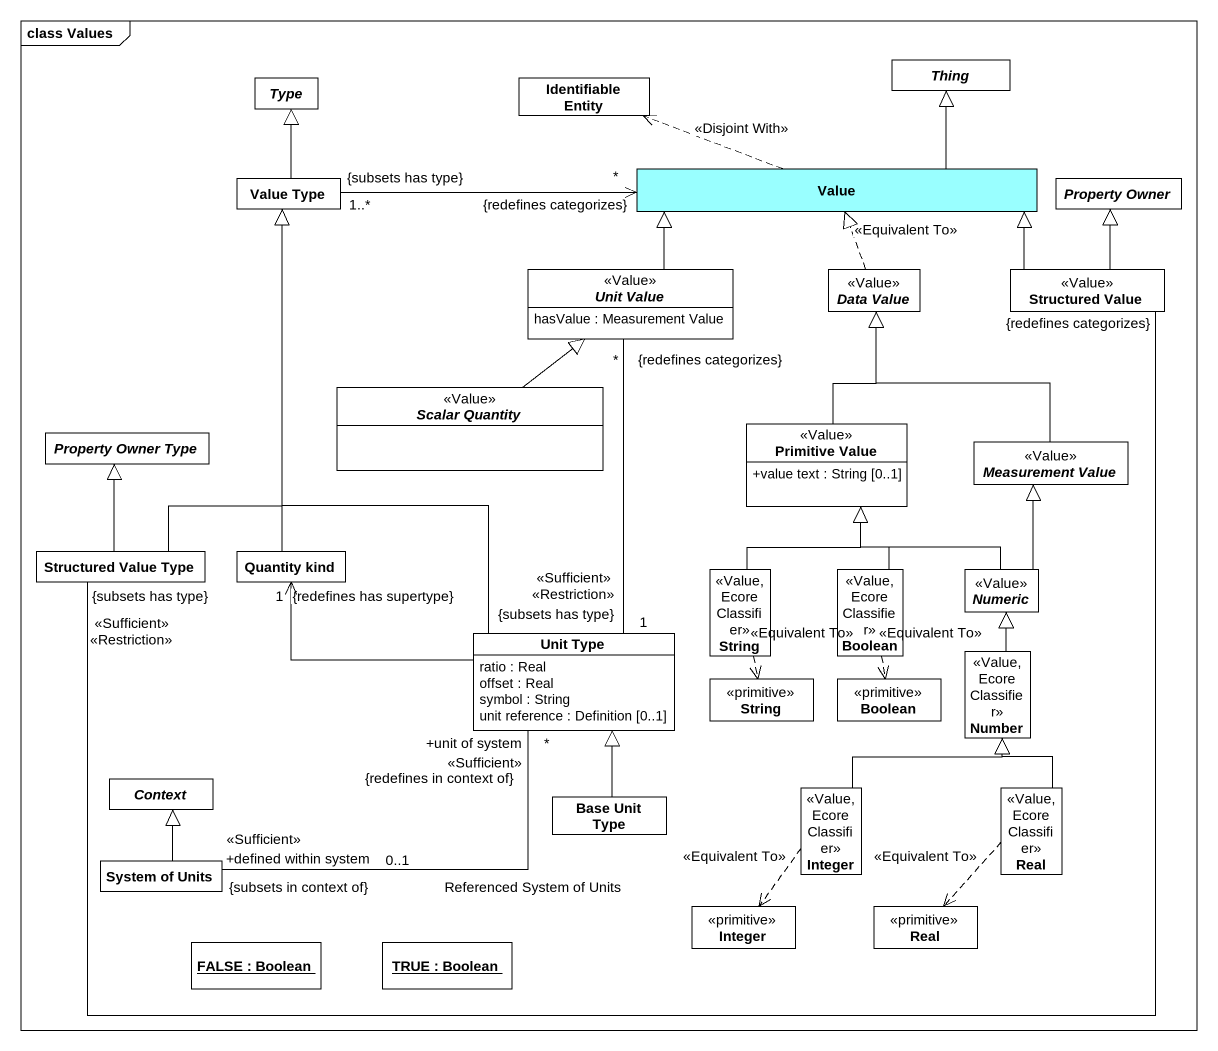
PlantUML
@startuml
mainframe class Values
hide circle
hide empty members
skinparam classAttributeIconSize 0
abstract class Thing
abstract class Type
class "Identifiable Entity" as Identifiable_Entity
class "Value Type" as Value_Type
class Value #99FFFF
abstract class "Property Owner" as Property_Owner
abstract class "Unit Value" as Unit_Value <<Value>> {
  hasValue : Measurement Value
}
abstract class "Data Value" as Data_Value <<Value>>
class "Structured Value" as Structured_Value <<Value>>
abstract class "Scalar Quantity" as Scalar_Quantity <<Value>>
abstract class "Property Owner Type" as Property_Owner_Type
class "Primitive Value" as Primitive_Value <<Value>> {
  +value text : String [0..1]
}
abstract class "Measurement Value" as Measurement_Value <<Value>>
class "Structured Value Type" as Structured_Value_Type
class "Quantity kind" as Quantity_kind
class String <<Value, EcoreClassifier>>
class Boolean <<Value, EcoreClassifier>>
abstract class Numeric <<Value>>
class "Unit Type" as Unit_Type {
  ratio : Real
  offset : Real
  symbol : String
  unit reference : Definition [0..1]
}
class Number <<Value, EcoreClassifier>>
class "String" as String_2 <<primitive>>
class "Boolean" as Boolean_2 <<primitive>>
abstract class Context
class "Base Unit Type" as Base_Unit_Type
class Integer <<Value, EcoreClassifier>>
class Real <<Value, EcoreClassifier>>
class "System of Units" as System_of_Units
object "FALSE : Boolean" as FALSE
object "TRUE : Boolean" as TRUE
class "Integer" as Integer_2 <<primitive>>
class "Real" as Real_2 <<primitive>>
Value_Type -up-|> Type
Value_Type "1..*\n{subsets has type}" -right-> "{redefines categorizes}\n*" Value
Value -up-|> Thing
Value .left.> Identifiable_Entity : <<Disjoint With>>
Unit_Value -right-|> Value
Data_Value .up.|> Value : <<Equivalent To>>
Structured_Value -left-|> Value
Structured_Value -up-|> Property_Owner
Scalar_Quantity -up-|> Unit_Value
Primitive_Value -up-|> Data_Value
Measurement_Value -up-|> Data_Value
Structured_Value_Type -up-|> Value_Type
Structured_Value_Type "{subsets has type}\n<<Sufficient>> <<Restriction>>" -right- "{redefines categorizes}" Structured_Value
Structured_Value_Type -up-|> Property_Owner_Type
Quantity_kind -up-|> Value_Type
String -up-|> Primitive_Value
String ..> String_2 : <<Equivalent To>>
Boolean -up-|> Primitive_Value
Boolean ..> Boolean_2 : <<Equivalent To>>
Numeric -up-|> Primitive_Value
Numeric -up-|> Measurement_Value
Unit_Type -up-|> Value_Type
Unit_Type "1\n{subsets has type}\n<<Sufficient>> <<Restriction>>" -up- "{redefines categorizes}\n*" Unit_Value
Unit_Type -left-> "{redefines has supertype}\n1" Quantity_kind
Unit_Type "*\n+unit of system\n{redefines in context of}\n<<Sufficient>>" -left- "+defined within system\n0..1\n{subsets in context of}\n<<Sufficient>>" System_of_Units : Referenced System of Units
Number -up-|> Numeric
Base_Unit_Type -up-|> Unit_Type
Integer -up-|> Number
Integer ..> Integer_2 : <<Equivalent To>>
Real -up-|> Number
Real ..> Real_2 : <<Equivalent To>>
System_of_Units -up-|> Context
@enduml
